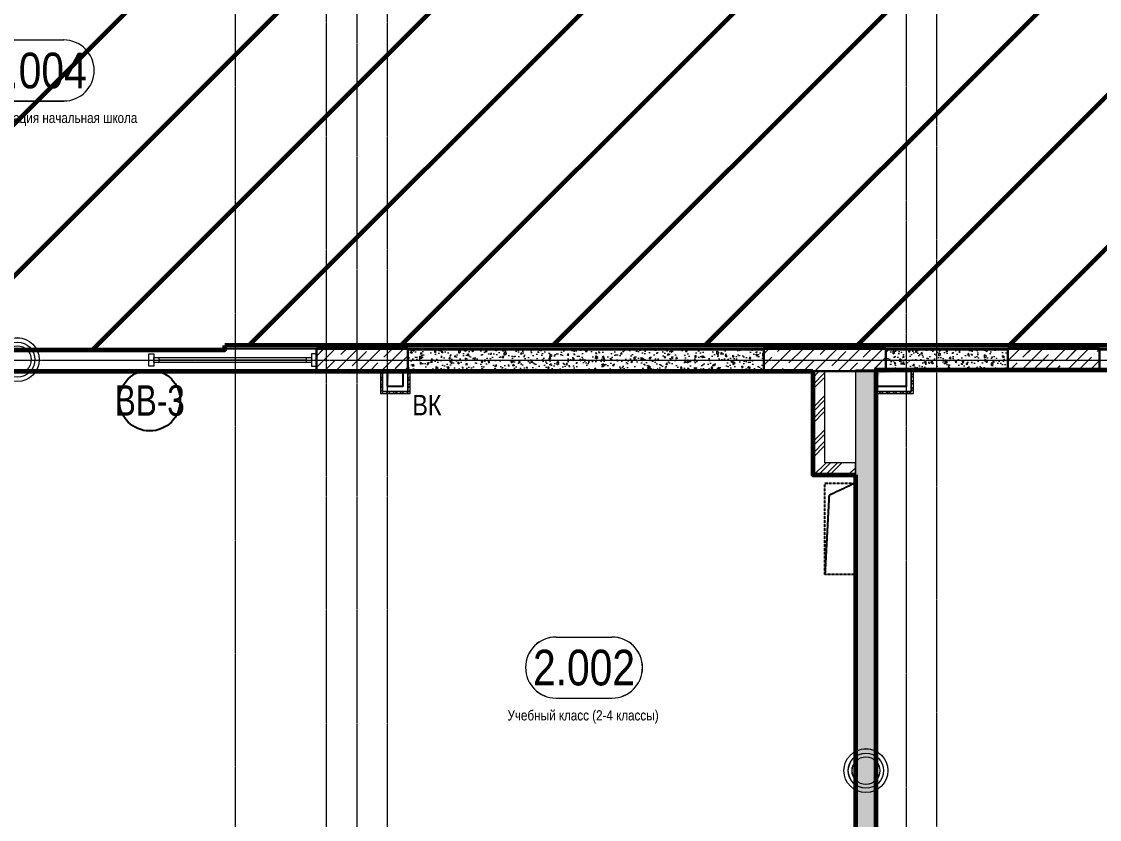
# Model space of a CAD drawing. Header units: millimetres. Extents: x 470010 to 1231400, y -134005 to 421770.
# Drawn here: x 682174 to 692774, y -76829 to -68983 of the extents above; entities that cross this region are included whole.
import ezdxf
from ezdxf.enums import TextEntityAlignment as Align

# ---------------------------------------------------------------- set-up
doc = ezdxf.new("R2010")
doc.units = ezdxf.units.MM
for name, pattern in [('CENTER2', [28.575, 19.05, -3.175, 3.175, -3.175]), ('HIDDEN', [9.525, 6.35, -3.175]), ('HIDDEN2', [4.7625, 3.175, -1.5875])]:
    doc.linetypes.add(name, pattern=pattern)
doc.layers.get('Defpoints').update_dxf_attribs({"color": 140})
for name, color, linetype, lineweight in [('0) шп потолок', 3, 'Continuous', 60), ('АР_Area', 5, 'Continuous', 5), ('АР_Витраж', 4, 'Continuous', 13), ('АР_Витраж марка', 140, 'Continuous', 9), ('АР_Колонны', 70, 'Continuous', 30), ('АР_Стены ГКЛ', 1, 'Continuous', 15), ('АР_Стены ЖБ', 7, 'Continuous', 35), ('АР_Стены кирпич', 32, 'Continuous', 20), ('АР_Стены ПЕНОблок', 52, 'Continuous', 20), ('АР_Тонкая', 254, 'Continuous', 5), ('АР_Штриховка', 8, 'Continuous', 0), ('ВК_Шахты', 5, 'Continuous', 9)]:
    doc.layers.add(name, color=color, linetype=linetype, lineweight=lineweight)
doc.layers.add('АР_Делит', color=120, linetype='Continuous', lineweight=0, plot=False)
doc.layers.add('РД_Проем', color=230, linetype='Continuous', lineweight=0, plot=False)
doc.layers.add('РД_Витраж_вн', color=7, linetype='Continuous', true_color=0x148aff)
doc.layers.add('РД_Оси_100', color=7, linetype='Continuous', lineweight=0, true_color=0x525252)
doc.layers.add('РД_проем_инж перемыч_фахверк', color=7, linetype='Continuous', lineweight=18, true_color=0xff1f1f)
doc.styles.add('Arial_09', font='ARIALN.TTF', dxfattribs={"width": 0.9})
doc.styles.add('style1', font='ARIALN.TTF')
pattern_1 = [(45, (602274.53, -216024.49), (-33.67596, 33.67596), [])]
pattern_2 = [(45, (-63444.083, -115658.25), (-33.67596, 33.67596), [])]

# ---------------------------------------------------------------- blocks, each defined once
blk = doc.blocks.new('СОШ_2200_АР_ОСИ_М100_28.05.24')
at = {"layer": 'РД_Оси_100', "color": 251, "linetype": 'CENTER2', "true_color": 0x636466}
blk.add_line((-5954.958, 21300), (29555, 21300), dxfattribs=at)
for points in [[(11400, 139938.679), (11400, -6155)], [(12000.12, -6155), (12300, -5755), (12300, 139538.679), (12000, 139938.679)], [(12600, -6155), (12600, 139938.679)], [(13200, -6155), (12900, -5755), (12900, 139538.679), (13220.167, 139939.357)], [(17850, 139938.679), (18000, 139538.679), (18000, -6194.092)], [(18300, -6196.31), (18300, 139538.679), (18450, 139938.679)]]:
    blk.add_lwpolyline(points, dxfattribs=at)
blk = doc.blocks.new('MOK-МаркаПом_овал_ареал')
for p, q in [((-2.75, 3), (2.75, 3)), ((-2.75, -3), (2.75, -3))]:
    blk.add_line(p, q)
for centre, radius, start, end in [((-2.75, 0), 3, 90, 270), ((2.75, 0), 3, 270, 90), ((-3.75, 0), 3.5, 0, 0.001)]:
    blk.add_arc(centre, radius, start, end)
at = {"color": 0, "style": 'style1'}
blk.add_attdef('АР-ПОМЕЩЕНИЕ:НОМЕР', text='', height=3.5, dxfattribs=at).set_placement((0, 0), align=Align.MIDDLE)
at = {"layer": 'Defpoints', "color": 2, "style": 'style1'}
blk.add_attdef('АР-ПОМЕЩЕНИЕ:НАИМЕНОВАНИЕ', text='', height=1, dxfattribs=at).set_placement((-0.09, -4.81), align=Align.MIDDLE)
blk = doc.blocks.new('МаркаВитража1')
at = {"layer": 'Defpoints'}
blk.add_circle((0, 0), 3, dxfattribs=at)
at = {"color": 0, "linetype": 'ByBlock', "lineweight": -2, "style": 'Arial_09', "width": 0.9}
blk.add_attdef('АР-ОКНО:НАИМЕНОВАНИЕ', text='', height=3, dxfattribs=at).set_placement((0, 0), align=Align.MIDDLE)
blk = doc.blocks.new('A$C9108343f')
at = {"layer": 'АР_Стены ГКЛ', "linetype": 'Continuous', "lineweight": 0, "true_color": 0x000000}
h = blk.add_hatch(dxfattribs=at)
h.set_pattern_fill('ANSI31', color=18, scale=15, style=0)
h.set_pattern_definition([(45, (-63444.083, -115658.25), (-33.67596, 33.67596), [])])
h.paths.add_polyline_path([(19985, 27725), (20005, 27745), (20005, 27945), (19985, 27945)], flags=0)
h = blk.add_hatch(dxfattribs=at)
h.set_pattern_fill('ANSI31', color=18, scale=15, angle=-360, style=0)
h.set_pattern_definition([(45, (-63444.083, -115658.25), (-33.67596, 33.67596), [])])
h.paths.add_polyline_path([(20275, 27945), (20255, 27945), (20255, 27745), (20275, 27725)], flags=0)
h = blk.add_hatch(dxfattribs=at)
h.set_pattern_fill('ANSI31', color=18, scale=15, angle=-360, style=0)
h.set_pattern_definition(pattern_2)
h.paths.add_polyline_path([(25225, 27945), (25205, 27945), (25205, 27745), (25225, 27725)], flags=0)
h = blk.add_hatch(dxfattribs=at)
h.set_pattern_fill('ANSI31', color=18, scale=15, angle=360, style=0)
h.set_pattern_definition(pattern_2)
h.paths.add_polyline_path([(20275, 27725), (20255, 27745), (20005, 27745), (19985, 27725)], flags=0)
h = blk.add_hatch(dxfattribs=at)
h.set_pattern_fill('ANSI31', color=18, scale=15, style=0)
h.set_pattern_definition(pattern_2)
h.paths.add_polyline_path([(25225, 27725), (25205, 27745), (24855, 27745), (24855, 27725)], flags=0)
at = {"layer": 'АР_Штриховка', "linetype": 'Continuous', "lineweight": 0, "true_color": 0x000000}
h = blk.add_hatch(dxfattribs=at)
h.set_pattern_fill('AR-CONC', color=18, angle=45, style=0)
h.set_pattern_definition([(95, (-63444.08, -115658.25), (140.09465, 117.55338), [19.05, -209.55]), (40, (-63444.08, -115658.25), (-160.01845, 110.17673), [15.24, -167.64058]), (145.45144, (-63432.4, -115648.45), (-19.9238, 227.7301), [16.19, -178.09024]), (91.1842, (-63480, -115622.33), (221.41024, 161.9534), [28.575, -314.325]), (141.63556, (-63461.55, -115608.83), (-7.0866, 342.82676), [24.28502, -267.1356]), (36.18415, (-63480, -115622.33), (-7.0866, 342.82676), [22.85997, -251.45973]), (66, (-63453.06, -115613.35), (179.51998, 34.89515), [19.05, -209.55]), (11, (-63453.06, -115613.35), (-86.53993, 173.9412), [15.24, -167.64]), (116.45144, (-63438.1, -115610.44), (92.98005, 208.83634), [16.19, -178.08994]), (82.5, (-63444.08, -115658.25), (-57.60547, 61.973414), [0, -165.608, 0, -170.18, 0, -168.275]), (52.5, (-63444.08, -115658.25), (-23.589727, 118.087), [0, -97.028, 0, -161.798, 0, -64.135]), (12.5, (-63484.135, -115698.3), (99.927863, 91.826196), [0, -63.5, 0, -198.12, 0, -262.89]), (2.5, (-63502.1, -115716.26), (86.763904, 122.72239), [0, -82.55, 0, -131.572, 0, -186.69])])
h.paths.add_polyline_path([(20255, 28155), (20255, 27955), (23755, 27955), (23755, 28155)], flags=0)
h = blk.add_hatch(dxfattribs=at)
h.set_pattern_fill('AR-CONC', color=18, angle=-315, style=0)
h.set_pattern_definition([(95, (-63444.08, -115658.25), (140.09465, 117.55338), [19.05, -209.55]), (40, (-63444.08, -115658.25), (-160.01845, 110.17673), [15.24, -167.64058]), (145.45144, (-63432.4, -115648.45), (-19.9238, 227.7301), [16.19, -178.09024]), (91.1842, (-63480, -115622.33), (221.41024, 161.9534), [28.575, -314.325]), (141.63556, (-63461.55, -115608.83), (-7.0866, 342.82676), [24.28502, -267.1356]), (36.18415, (-63480, -115622.33), (-7.0866, 342.82676), [22.85997, -251.45973]), (66, (-63453.06, -115613.35), (179.51998, 34.89515), [19.05, -209.55]), (11, (-63453.06, -115613.35), (-86.53993, 173.9412), [15.24, -167.64]), (116.45145, (-63438.1, -115610.44), (92.98005, 208.83634), [16.19, -178.08994]), (82.5, (-63444.08, -115658.25), (-57.60547, 61.973414), [0, -165.608, 0, -170.18, 0, -168.275]), (52.5, (-63444.08, -115658.25), (-23.589727, 118.087), [0, -97.028, 0, -161.798, 0, -64.135]), (12.5, (-63484.135, -115698.3), (99.927863, 91.826196), [0, -63.5, 0, -198.12, 0, -262.89]), (2.5, (-63502.1, -115716.26), (86.763904, 122.72239), [0, -82.55, 0, -131.572, 0, -186.69])])
h.paths.add_polyline_path([(24955, 28155), (24955, 27955), (26155, 27955), (26155, 28155)], flags=0)
h = blk.add_hatch(dxfattribs=at)
h.set_pattern_fill('ANSI32', color=18, scale=25, style=0)
h.set_pattern_definition([(45, (-63444.08, -115658.25), (-168.3798, 168.3798), []), (45, (-63331.83, -115658.25), (-168.3798, 168.3798), [])])
h.paths.add_polyline_path([(24235, 26925), (24355, 27045), (24355, 27945), (24235, 27945)], flags=0)
h = blk.add_hatch(dxfattribs=at)
h.set_pattern_fill('AR-CONC', color=18, angle=45, style=0)
h.set_pattern_definition([(95, (-63444.08, -115658.25), (140.09465, 117.55338), [19.05, -209.55]), (40, (-63444.08, -115658.25), (-160.01845, 110.17673), [15.24, -167.64058]), (145.45144, (-63432.4, -115648.45), (-19.9238, 227.7301), [16.19, -178.09024]), (91.1842, (-63480, -115622.33), (221.41024, 161.9534), [28.575, -314.325]), (141.63556, (-63461.55, -115608.83), (-7.0866, 342.82676), [24.28502, -267.1356]), (36.18415, (-63480, -115622.33), (-7.0866, 342.82676), [22.85997, -251.45973]), (66, (-63453.06, -115613.35), (179.51998, 34.89515), [19.05, -209.55]), (11, (-63453.06, -115613.35), (-86.53993, 173.9412), [15.24, -167.64]), (116.45145, (-63438.1, -115610.44), (92.98005, 208.83634), [16.19, -178.08994]), (82.5, (-63444.08, -115658.25), (-57.60547, 61.973414), [0, -165.608, 0, -170.18, 0, -168.275]), (52.5, (-63444.08, -115658.25), (-23.589727, 118.087), [0, -97.028, 0, -161.798, 0, -64.135]), (12.5, (-63484.135, -115698.3), (99.927863, 91.826196), [0, -63.5, 0, -198.12, 0, -262.89]), (2.5, (-63502.1, -115716.26), (86.763904, 122.72239), [0, -82.55, 0, -131.572, 0, -186.69])])
h.paths.add_polyline_path([(24655, 20375), (24855, 20375), (24855, 27955), (24655, 27955)], flags=0)
h = blk.add_hatch(dxfattribs=at)
h.set_pattern_fill('ANSI32', color=18, scale=25, angle=-360, style=0)
h.set_pattern_definition([(45, (-63444.08, -115658.25), (-168.3798, 168.3798), []), (45, (-63331.83, -115658.25), (-168.3798, 168.3798), [])])
h.paths.add_polyline_path([(24655, 26925), (24655, 27045), (24355, 27045), (24235, 26925)], flags=0)
at = {"color": 18, "linetype": 'Continuous', "true_color": 0x000000}
for p, q in [((20055, 27795), (20055, 27945)), ((20055, 27945), (20205, 27945)), ((20055, 27795), (20055, 27945)), ((20055, 27945), (20205, 27945)), ((20205, 27945), (20205, 27795)), ((20205, 27945), (20205, 27795)), ((24855, 27795), (24855, 27945)), ((24855, 27945), (25155, 27945)), ((24855, 27795), (24855, 27945)), ((24855, 27945), (25155, 27945)), ((25155, 27945), (25155, 27795)), ((25155, 27945), (25155, 27795)), ((20205, 27795), (20055, 27795)), ((20205, 27795), (20055, 27795)), ((25155, 27795), (24855, 27795)), ((25155, 27795), (24855, 27795))]:
    blk.add_line(p, q, dxfattribs=at)
at = {"color": 18, "linetype": 'HIDDEN', "ltscale": 0.07, "true_color": 0x000000}
for p, q in [((24355, 26845), (24655, 26845)), ((24355, 25945), (24355, 26845)), ((24355, 26845), (24655, 26845)), ((24355, 25945), (24355, 26845)), ((24655, 26845), (24396, 26724)), ((24655, 26845), (24396, 26724)), ((24655, 26845), (24655, 25945)), ((24655, 26845), (24655, 25945)), ((24396, 26724), (24355, 25945)), ((24396, 26724), (24355, 25945)), ((24655, 25945), (24355, 25945)), ((24655, 25945), (24355, 25945))]:
    blk.add_line(p, q, dxfattribs=at)
at = {"color": 18, "linetype": 'Continuous', "true_color": 0x000000}
for points in [[(20055, 27795), (20055, 27945), (20075, 27925), (20205, 27945)], [(20055, 27795), (20055, 27945), (20075, 27925), (20205, 27945)], [(24855, 27795), (24855, 27945), (24895, 27925), (25155, 27945)], [(24855, 27795), (24855, 27945), (24895, 27925), (25155, 27945)]]:
    blk.add_solid(points, dxfattribs=at)
at = {"layer": '0) шп потолок'}
for points in [[(15055, 29945), (15055, 28155), (18455, 28155), (18455, 28198)], [(33076, 28198), (18455, 28198)], [(15425, 27945), (24235, 27945)], [(24235, 27945), (24235, 26925), (24657, 26925)], [(34215, 27955), (24855, 27955), (24855, 20375), (33955, 20375)], [(24657, 26925), (24657, 20375), (15055, 20375), (15055, 27725)]]:
    blk.add_lwpolyline(points, dxfattribs=at)
at = {"layer": 'АР_Витраж', "color": 18, "linetype": 'Continuous', "lineweight": 5, "true_color": 0x000000}
for p, q in [((19355, 28165), (17705, 28165)), ((19355, 27945), (17705, 27945))]:
    blk.add_line(p, q, dxfattribs=at)
at = {"layer": 'АР_Витраж', "color": 18, "linetype": 'Continuous', "lineweight": 15, "true_color": 0x000000}
for p, q in [((17805, 28080), (17805, 28030)), ((19255, 28055), (17805, 28055)), ((19255, 28080), (19255, 28030))]:
    blk.add_line(p, q, dxfattribs=at)
for points in [[(17755, 27995), (17705, 27995), (17705, 28115), (17755, 28115)], [(19305, 27995), (19355, 27995), (19355, 28115), (19305, 28115)], [(19305, 28080), (19305, 28030), (17755, 28030), (17755, 28080)]]:
    blk.add_lwpolyline(points, close=True, dxfattribs=at)
at = {"layer": 'АР_Делит', "color": 18, "true_color": 0x000000}
for centre, radius in [((16413, 28058), 216), ((16413, 28058), 173), ((16413, 28058), 136), ((24758, 24017), 216), ((24758, 24017), 173), ((24758, 24017), 136)]:
    blk.add_circle(centre, radius, dxfattribs=at)
at = {"layer": 'АР_Колонны', "color": 18, "linetype": 'HIDDEN2', "lineweight": 25, "true_color": 0x000000}
for p, q in [((19355, 28165), (20255, 28165)), ((19355, 27945), (19355, 28165)), ((20255, 28165), (20255, 27945)), ((23755, 28165), (24955, 28165)), ((23755, 27945), (23755, 28165)), ((24955, 28165), (24955, 27945)), ((26155, 28165), (27055, 28165)), ((26155, 27945), (26155, 28165)), ((27055, 28165), (27055, 27945)), ((20255, 27945), (19355, 27945)), ((24955, 27945), (23755, 27945)), ((27055, 27945), (26155, 27945))]:
    blk.add_line(p, q, dxfattribs=at)
at = {"layer": 'АР_Колонны', "color": 18, "linetype": 'Continuous', "lineweight": 15, "true_color": 0x000000}
for p, q in [((19355, 28165), (19355, 27945)), ((20255, 28165), (19355, 28165)), ((20255, 28165), (19355, 28165)), ((19355, 28165), (19355, 27945)), ((20255, 27945), (20255, 28165)), ((20255, 27945), (20255, 28165)), ((23755, 28165), (23755, 27945)), ((24955, 28165), (23755, 28165)), ((24955, 28165), (23755, 28165)), ((23755, 28165), (23755, 27945)), ((24955, 27945), (24955, 28165)), ((24955, 27945), (24955, 28165)), ((26155, 28165), (26155, 27945)), ((27055, 28165), (26155, 28165)), ((27055, 28165), (26155, 28165)), ((26155, 28165), (26155, 27945)), ((27055, 27945), (27055, 28165)), ((27055, 27945), (27055, 28165)), ((19355, 27945), (20255, 27945)), ((19355, 27945), (20255, 27945)), ((23755, 27945), (24955, 27945)), ((23755, 27945), (24955, 27945)), ((26155, 27945), (27055, 27945)), ((26155, 27945), (27055, 27945))]:
    blk.add_line(p, q, dxfattribs=at)
at = {"layer": 'АР_Стены ГКЛ', "color": 18, "linetype": 'Continuous', "lineweight": 5, "true_color": 0x000000}
for p, q in [((20005, 27945), (19985, 27945)), ((19985, 27945), (19985, 27725)), ((20055, 27945), (20005, 27945)), ((20005, 27945), (20005, 27745)), ((20005, 27745), (20005, 27945)), ((20055, 27795), (20055, 27945)), ((20255, 27945), (20205, 27945)), ((20205, 27945), (20205, 27795)), ((20255, 27745), (20255, 27945)), ((20275, 27945), (20255, 27945)), ((20255, 27945), (20255, 27745)), ((20275, 27725), (20275, 27945)), ((25205, 27945), (25155, 27945)), ((25155, 27945), (25155, 27795)), ((25205, 27745), (25205, 27945)), ((25225, 27945), (25205, 27945)), ((25205, 27945), (25205, 27745)), ((25225, 27725), (25225, 27945)), ((20205, 27795), (20055, 27795)), ((25155, 27795), (24855, 27795)), ((24855, 27795), (24855, 27745)), ((19985, 27725), (20275, 27725)), ((20005, 27745), (20255, 27745)), ((20255, 27745), (20005, 27745)), ((24855, 27745), (25205, 27745)), ((25205, 27745), (24855, 27745)), ((24855, 27745), (24855, 27725)), ((24855, 27725), (25225, 27725))]:
    blk.add_line(p, q, dxfattribs=at)
at = {"layer": 'АР_Стены ЖБ', "color": 18, "linetype": 'Continuous', "lineweight": 30, "true_color": 0x000000}
for p, q in [((20255, 28165), (19355, 28165)), ((19355, 28165), (19355, 27945)), ((20255, 27945), (20255, 28165)), ((24955, 28165), (23755, 28165)), ((23755, 28165), (23755, 27945)), ((24955, 27945), (24955, 28165)), ((27055, 28165), (26155, 28165)), ((26155, 28165), (26155, 27945)), ((27055, 27945), (27055, 28165)), ((19355, 27945), (20255, 27945)), ((23755, 27945), (24955, 27945)), ((26155, 27945), (27055, 27945))]:
    blk.add_line(p, q, dxfattribs=at)
at = {"layer": 'АР_Стены кирпич', "color": 18, "linetype": 'Continuous', "lineweight": 20, "true_color": 0x000000}
for p, q in [((24355, 27945), (24235, 27945)), ((24235, 27945), (24235, 26925)), ((24355, 27045), (24355, 27945)), ((24655, 27045), (24355, 27045)), ((24655, 26925), (24655, 27045)), ((24235, 26925), (24655, 26925))]:
    blk.add_line(p, q, dxfattribs=at)
at = {"layer": 'АР_Стены ПЕНОблок', "color": 18, "linetype": 'Continuous', "lineweight": 20, "true_color": 0x000000}
for p, q in [((20255, 28155), (20255, 27955)), ((23755, 28155), (20255, 28155)), ((23755, 27955), (23755, 28155)), ((24955, 28155), (24955, 27955)), ((26155, 28155), (24955, 28155)), ((26155, 27955), (26155, 28155)), ((27055, 28155), (27055, 27955)), ((28055, 28155), (27055, 28155)), ((20255, 27955), (23755, 27955)), ((24855, 27955), (24655, 27955)), ((24655, 27955), (24655, 20375)), ((24855, 20375), (24855, 27955)), ((24955, 27955), (26155, 27955)), ((27055, 27955), (28055, 27955))]:
    blk.add_line(p, q, dxfattribs=at)
at = {"layer": 'АР_Тонкая', "color": 18, "linetype": 'Continuous', "lineweight": 0, "true_color": 0x000000}
for p, q in [((20255, 28165), (20255, 28155)), ((23755, 28165), (20255, 28165)), ((20255, 28155), (23755, 28155)), ((23755, 28155), (23755, 28165)), ((24955, 28165), (24955, 28155)), ((26155, 28165), (24955, 28165)), ((24955, 28155), (26155, 28155)), ((26155, 28155), (26155, 28165)), ((27055, 28165), (27055, 28155)), ((28055, 28165), (27055, 28165)), ((27055, 28155), (28055, 28155)), ((20255, 27955), (20255, 27945)), ((23755, 27955), (20255, 27955)), ((20255, 27945), (23755, 27945)), ((23755, 27945), (23755, 27955)), ((24955, 27955), (24955, 27945)), ((26155, 27955), (24955, 27955)), ((24955, 27945), (26155, 27945)), ((26155, 27945), (26155, 27955)), ((27055, 27955), (27055, 27945)), ((28055, 27955), (27055, 27955)), ((27055, 27945), (28055, 27945))]:
    blk.add_line(p, q, dxfattribs=at)
at = {"layer": 'АР_Штриховка', "color": 18, "linetype": 'Continuous', "lineweight": 5, "true_color": 0x000000}
for p, q in [((19355, 27982), (19538, 28165)), ((19355, 28094), (19426, 28165)), ((19542, 27945), (19762, 28165)), ((19595, 28110), (19650, 28165)), ((19707, 27998), (19848, 28138)), ((19767, 27945), (19987, 28165)), ((19991, 27945), (20211, 28165)), ((20016, 28082), (20099, 28165)), ((20128, 27970), (20255, 28096)), ((23755, 28116), (23804, 28165)), ((23808, 27945), (24028, 28165)), ((23861, 28110), (23861, 28110)), ((23889, 28138), (23916, 28165)), ((24001, 28026), (24140, 28165)), ((24033, 27945), (24253, 28165)), ((24257, 27945), (24477, 28165)), ((24310, 28110), (24365, 28165)), ((24422, 27998), (24562, 28138)), ((24482, 27945), (24702, 28165)), ((24706, 27945), (24926, 28165)), ((24731, 28082), (24814, 28165)), ((26155, 28047), (26273, 28165)), ((26278, 27945), (26498, 28165)), ((26302, 28082), (26385, 28165)), ((26415, 27970), (26555, 28110)), ((26502, 27945), (26722, 28165)), ((26583, 28138), (26583, 28138)), ((26723, 28054), (26834, 28165)), ((26727, 27945), (26947, 28165)), ((27004, 28110), (27004, 28110)), ((27032, 28138), (27055, 28161)), ((19430, 27945), (19539, 28054)), ((19567, 28082), (19567, 28082)), ((19879, 27945), (19960, 28026)), ((19988, 28054), (19988, 28054)), ((20216, 27945), (20255, 27984)), ((23755, 28004), (23833, 28082)), ((23973, 27998), (23973, 27998)), ((24145, 27945), (24254, 28054)), ((24282, 28082), (24282, 28082)), ((24594, 27945), (24675, 28026)), ((24703, 28054), (24703, 28054)), ((24843, 27970), (24955, 28082)), ((26165, 27945), (26246, 28026)), ((26274, 28054), (26274, 28054)), ((26614, 27945), (26667, 27998)), ((26695, 28026), (26695, 28026)), ((26839, 27945), (26976, 28082)), ((26951, 27945), (27055, 28049)), ((19679, 27970), (19679, 27970)), ((23920, 27945), (23945, 27970)), ((24394, 27970), (24394, 27970)), ((24931, 27945), (24955, 27969))]:
    blk.add_line(p, q, dxfattribs=at)
at = {"layer": 'РД_Витраж_вн', "color": 18, "linetype": 'Continuous', "lineweight": 15, "true_color": 0x000000}
for p, q in [((16456, 28165), (19356, 28165)), ((16456, 27945), (19356, 27945))]:
    blk.add_line(p, q, dxfattribs=at)
at = {"layer": 'РД_Проем', "color": 18, "linetype": 'Continuous', "lineweight": 15, "true_color": 0x000000}
for p, q in [((16455, 28165), (19355, 28165)), ((16455, 27945), (19355, 27945))]:
    blk.add_line(p, q, dxfattribs=at)
at = {"layer": 'РД_проем_инж перемыч_фахверк', "color": 18, "linetype": 'Continuous', "lineweight": 15, "true_color": 0x000000}
for p, q in [((19355, 28165), (16455, 28165)), ((19355, 27945), (16455, 27945))]:
    blk.add_line(p, q, dxfattribs=at)
at = {"layer": 'АР_Area', "color": 18, "linetype": 'Continuous', "lineweight": 15, "true_color": 0x000000, "xscale": 100, "yscale": 100, "zscale": 100}
for p, values in [((16594, 30902), {'АР-ПОМЕЩЕНИЕ:НОМЕР': '2.004', 'АР-ПОМЕЩЕНИЕ:НАИМЕНОВАНИЕ': 'Коридор-рекреация начальная школа'}), ((21986, 25031), {'АР-ПОМЕЩЕНИЕ:НОМЕР': '2.002', 'АР-ПОМЕЩЕНИЕ:НАИМЕНОВАНИЕ': 'Учебный класс (2-4 классы)'})]:
    blk.add_blockref('MOK-МаркаПом_овал_ареал', p, dxfattribs=at).add_auto_attribs(values)
at = {"layer": 'АР_Витраж марка', "color": 18, "linetype": 'Continuous', "lineweight": 15, "true_color": 0x000000, "xscale": 100, "yscale": 100, "zscale": 100}
blk.add_blockref('МаркаВитража1', (17716, 27657), dxfattribs=at).add_auto_attribs({'АР-ОКНО:НАИМЕНОВАНИЕ': 'ВВ-3'})
at = {"layer": 'РД_Оси_100'}
blk.add_blockref('СОШ_2200_АР_ОСИ_М100_28.05.24', (7155, 6755), dxfattribs=at)
at = {"layer": 'Defpoints', "color": 18, "true_color": 0x000000, "style": 'style1'}
for p in [(143949, 316089), (143975, 281640), (143890, 273245), (143840, 264277), (143968, 254892), (12252, 104178), (12383, 96023)]:
    blk.add_attdef('АР-ПОМЕЩЕНИЕ:НАИМЕНОВАНИЕ', text='', height=100, dxfattribs=at).set_placement(p, align=Align.MIDDLE)
at = {"layer": 'Defpoints', "color": 18, "true_color": 0x000000, "style": 'style1', "flags": 8}
for p in [(143951, 279099), (143848, 269251), (143875, 260094), (144050, 250825), (163419, 238153), (155897, 237966), (183037, 237966), (143343, 237876)]:
    blk.add_attdef('АР-ПОМЕЩЕНИЕ:НАИМЕНОВАНИЕ', text='', height=100, dxfattribs=at).set_placement(p, align=Align.MIDDLE)
at = {"layer": 'ВК_Шахты', "color": 18, "true_color": 0x000000, "style": 'style1'}
blk.add_text('ВК', height=200, dxfattribs=at).set_placement((20298, 27512))

msp = doc.modelspace()

# ---------------------------------------------------------------- hatches: boundary and pattern name
at = {"layer": '0) шп потолок'}
h = msp.add_hatch(dxfattribs=at)
h.set_pattern_fill('ANSI31', color=3, scale=333)
h.paths.add_polyline_path([(700363.966, -68211.242), (700363.966, -67611.242), (699673.57, -67611.242), (699673.57, -67311.242), (695193.57, -67311.242), (695193.57, -68210.434), (694903.511, -68210.544), (693273.563, -68211.166), (693073.563, -68211.242), (692873.57, -68211.242), (691173.57, -68211.242), (684173.57, -68211.242), (684173.57, -68011.242), (684173.57, -65811.242), (684173.57, -65611.242), (684173.57, -64311.242), (684173.57, -59911.242), (684823.57, -59911.242), (684823.57, -59691.242), (685063.57, -59691.242), (685063.57, -57531.242), (684493.57, -57531.242), (684493.57, -54921.242), (681503.566, -54921.242), (681503.566, -57531.242), (680783.57, -57531.242), (680783.57, -58211.242), (680783.57, -58511.242), (680783.57, -61411.242), (680783.57, -61911.242), (680783.57, -62811.242), (680783.57, -66801.242), (680773.57, -67021.242), (679573.57, -67021.242), (672993.57, -67021.242), (672993.57, -67611.257), (672973.57, -67597.767), (672973.57, -70161.242), (672993.57, -70161.242), (672993.57, -70351.242), (673213.57, -70351.242), (673213.57, -70701.242), (679573.57, -70701.242), (679573.57, -70421.242), (680773.57, -70421.242), (680774.132, -70421.242), (680774.132, -70734.234), (680773.57, -70734.796), (680773.57, -72201.242), (682173.57, -72201.242), (684173.57, -72201.242), (684173.57, -72168.693), (698794.179, -72168.693), (698794.179, -71911.242), (699673.57, -71911.242), (699673.57, -71911.242), (700363.966, -71911.242)])
h.paths.add_polyline_path([(684404.826, -59899.073), (684791.115, -59899.073), (684791.115, -59598.459), (684404.826, -59598.459)], flags=24)
at = {"layer": 'АР_Стены ГКЛ', "linetype": 'Continuous', "lineweight": 0, "true_color": 0x000000}
h = msp.add_hatch(dxfattribs=at)
h.set_pattern_fill('ANSI31', color=18, scale=15, style=0)
h.set_pattern_definition([(45, (602274.53, -216024.49), (-33.67596, 33.67596), [])])
h.paths.add_polyline_path([(685703.57, -72641.242), (685723.57, -72621.242), (685723.57, -72421.242), (685703.57, -72421.242)], flags=0)
h = msp.add_hatch(dxfattribs=at)
h.set_pattern_fill('ANSI31', color=18, scale=15, angle=-360, style=0)
h.set_pattern_definition(pattern_1)
h.paths.add_polyline_path([(685993.57, -72421.242), (685973.57, -72421.242), (685973.57, -72621.242), (685993.57, -72641.242)], flags=0)
h = msp.add_hatch(dxfattribs=at)
h.set_pattern_fill('ANSI31', color=18, scale=15, angle=-360, style=0)
h.set_pattern_definition(pattern_1)
h.paths.add_polyline_path([(690943.57, -72421.242), (690923.57, -72421.242), (690923.57, -72621.242), (690943.57, -72641.242)], flags=0)
h = msp.add_hatch(dxfattribs=at)
h.set_pattern_fill('ANSI31', color=18, scale=15, angle=360, style=0)
h.set_pattern_definition(pattern_1)
h.paths.add_polyline_path([(685993.57, -72641.242), (685973.57, -72621.242), (685723.57, -72621.242), (685703.57, -72641.242)], flags=0)
h = msp.add_hatch(dxfattribs=at)
h.set_pattern_fill('ANSI31', color=18, scale=15, style=0)
h.set_pattern_definition(pattern_1)
h.paths.add_polyline_path([(690943.57, -72641.242), (690923.57, -72621.242), (690573.57, -72621.242), (690573.57, -72641.242)], flags=0)
at = {"layer": 'АР_Штриховка', "linetype": 'Continuous', "lineweight": 0, "true_color": 0x000000}
h = msp.add_hatch(dxfattribs=at)
h.set_pattern_fill('AR-CONC', color=18, angle=45, style=0)
h.set_pattern_definition([(95, (602274.53, -216024.49), (140.09465, 117.55338), [19.05, -209.55]), (40, (602274.53, -216024.5), (-160.01845, 110.17673), [15.24, -167.64058]), (145.45144, (602286.2, -216014.7), (-19.9238, 227.7301), [16.19, -178.09024]), (91.1842, (602238.6, -215988.57), (221.41024, 161.9534), [28.575, -314.325]), (141.63556, (602257.06, -215975.07), (-7.0866, 342.82676), [24.28502, -267.1356]), (36.18415, (602238.6, -215988.57), (-7.0866, 342.82676), [22.85997, -251.45973]), (66, (602265.55, -215979.59), (179.51998, 34.89515), [19.05, -209.55]), (11, (602265.55, -215979.59), (-86.53993, 173.9412), [15.24, -167.64]), (116.45144, (602280.51, -215976.68), (92.98005, 208.83634), [16.19, -178.08994]), (82.5, (602274.53, -216024.49), (-57.60547, 61.973414), [0, -165.608, 0, -170.18, 0, -168.275]), (52.5, (602274.53, -216024.49), (-23.589727, 118.087), [0, -97.028, 0, -161.798, 0, -64.135]), (12.5, (602234.48, -216064.544), (99.927863, 91.826196), [0, -63.5, 0, -198.12, 0, -262.89]), (2.5, (602216.52, -216082.5), (86.763904, 122.72239), [0, -82.55, 0, -131.572, 0, -186.69])])
h.paths.add_polyline_path([(685973.57, -72211.242), (685973.57, -72411.242), (689473.57, -72411.242), (689473.57, -72211.242)], flags=0)
h = msp.add_hatch(dxfattribs=at)
h.set_pattern_fill('AR-CONC', color=18, angle=-315, style=0)
h.set_pattern_definition([(95, (602274.53, -216024.49), (140.09465, 117.55338), [19.05, -209.55]), (40, (602274.53, -216024.5), (-160.01845, 110.17673), [15.24, -167.64058]), (145.45144, (602286.2, -216014.7), (-19.9238, 227.7301), [16.19, -178.09024]), (91.1842, (602238.6, -215988.57), (221.41024, 161.9534), [28.575, -314.325]), (141.63556, (602257.06, -215975.07), (-7.0866, 342.82676), [24.28502, -267.1356]), (36.18415, (602238.6, -215988.57), (-7.0866, 342.82676), [22.85997, -251.45973]), (66, (602265.55, -215979.59), (179.51998, 34.89515), [19.05, -209.55]), (11, (602265.55, -215979.59), (-86.53993, 173.9412), [15.24, -167.64]), (116.45145, (602280.51, -215976.68), (92.98005, 208.83634), [16.19, -178.08994]), (82.5, (602274.53, -216024.49), (-57.60547, 61.973414), [0, -165.608, 0, -170.18, 0, -168.275]), (52.5, (602274.53, -216024.49), (-23.589727, 118.087), [0, -97.028, 0, -161.798, 0, -64.135]), (12.5, (602234.48, -216064.544), (99.927863, 91.826196), [0, -63.5, 0, -198.12, 0, -262.89]), (2.5, (602216.52, -216082.5), (86.763904, 122.72239), [0, -82.55, 0, -131.572, 0, -186.69])])
h.paths.add_polyline_path([(690673.57, -72211.242), (690673.57, -72411.242), (691873.57, -72411.242), (691873.57, -72211.242)], flags=0)
h = msp.add_hatch(dxfattribs=at)
h.set_pattern_fill('ANSI32', color=18, scale=25, style=0)
h.set_pattern_definition([(45, (602274.53, -216024.5), (-168.3798, 168.3798), []), (45, (602386.78, -216024.5), (-168.3798, 168.3798), [])])
h.paths.add_polyline_path([(689953.57, -73441.242), (690073.57, -73321.242), (690073.57, -72421.242), (689953.57, -72421.242)], flags=0)
h = msp.add_hatch(dxfattribs=at)
h.set_pattern_fill('AR-CONC', color=18, angle=45, style=0)
h.set_pattern_definition([(95, (602274.53, -216024.49), (140.09465, 117.55338), [19.05, -209.55]), (40, (602274.53, -216024.5), (-160.01845, 110.17673), [15.24, -167.64058]), (145.45144, (602286.2, -216014.7), (-19.9238, 227.7301), [16.19, -178.09024]), (91.1842, (602238.6, -215988.57), (221.41024, 161.9534), [28.575, -314.325]), (141.63556, (602257.06, -215975.07), (-7.0866, 342.82676), [24.28502, -267.1356]), (36.18415, (602238.6, -215988.57), (-7.0866, 342.82676), [22.85997, -251.45973]), (66, (602265.55, -215979.59), (179.51998, 34.89515), [19.05, -209.55]), (11, (602265.55, -215979.59), (-86.53993, 173.9412), [15.24, -167.64]), (116.45145, (602280.51, -215976.68), (92.98005, 208.83634), [16.19, -178.08994]), (82.5, (602274.53, -216024.49), (-57.60547, 61.973414), [0, -165.608, 0, -170.18, 0, -168.275]), (52.5, (602274.53, -216024.49), (-23.589727, 118.087), [0, -97.028, 0, -161.798, 0, -64.135]), (12.5, (602234.48, -216064.544), (99.927863, 91.826196), [0, -63.5, 0, -198.12, 0, -262.89]), (2.5, (602216.52, -216082.5), (86.763904, 122.72239), [0, -82.55, 0, -131.572, 0, -186.69])])
h.paths.add_polyline_path([(690373.57, -79991.242), (690573.57, -79991.242), (690573.57, -72411.242), (690373.57, -72411.242)], flags=0)
h = msp.add_hatch(dxfattribs=at)
h.set_pattern_fill('ANSI32', color=18, scale=25, angle=-360, style=0)
h.set_pattern_definition([(45, (602274.53, -216024.5), (-168.3798, 168.3798), []), (45, (602386.78, -216024.5), (-168.3798, 168.3798), [])])
h.paths.add_polyline_path([(690373.57, -73441.242), (690373.57, -73321.242), (690073.57, -73321.242), (689953.57, -73441.242)], flags=0)

# ---------------------------------------------------------------- linework, layer by layer
at = {"color": 18, "linetype": 'Continuous', "true_color": 0x000000}
for p, q in [((685773.57, -72571.242), (685773.57, -72421.242)), ((685773.57, -72421.242), (685923.57, -72421.242)), ((685773.57, -72571.242), (685773.57, -72421.242)), ((685773.57, -72421.242), (685923.57, -72421.242)), ((685923.57, -72421.242), (685923.57, -72571.242)), ((685923.57, -72421.242), (685923.57, -72571.242)), ((690573.57, -72571.242), (690573.57, -72421.242)), ((690573.57, -72421.242), (690873.57, -72421.242)), ((690573.57, -72571.242), (690573.57, -72421.242)), ((690573.57, -72421.242), (690873.57, -72421.242)), ((690873.57, -72421.242), (690873.57, -72571.242)), ((690873.57, -72421.242), (690873.57, -72571.242)), ((685923.57, -72571.242), (685773.57, -72571.242)), ((685923.57, -72571.242), (685773.57, -72571.242)), ((690873.57, -72571.242), (690573.57, -72571.242)), ((690873.57, -72571.242), (690573.57, -72571.242))]:
    msp.add_line(p, q, dxfattribs=at)
at = {"color": 18, "linetype": 'HIDDEN', "ltscale": 0.07, "true_color": 0x000000}
for p, q in [((690073.57, -73521.242), (690373.57, -73521.242)), ((690073.57, -74421.242), (690073.57, -73521.242)), ((690073.57, -73521.242), (690373.57, -73521.242)), ((690073.57, -74421.242), (690073.57, -73521.242)), ((690373.57, -73521.242), (690114.543, -73642.426)), ((690373.57, -73521.242), (690114.543, -73642.426)), ((690373.57, -73521.242), (690373.57, -74421.242)), ((690373.57, -73521.242), (690373.57, -74421.242)), ((690114.543, -73642.426), (690073.57, -74421.242)), ((690114.543, -73642.426), (690073.57, -74421.242)), ((690373.57, -74421.242), (690073.57, -74421.242)), ((690373.57, -74421.242), (690073.57, -74421.242))]:
    msp.add_line(p, q, dxfattribs=at)
at = {"color": 18, "linetype": 'Continuous', "true_color": 0x000000}
for points in [[(685773.57, -72571.242), (685773.57, -72421.242), (685793.767, -72441.729), (685923.57, -72421.242)], [(685773.57, -72571.242), (685773.57, -72421.242), (685793.767, -72441.729), (685923.57, -72421.242)], [(690573.57, -72571.242), (690573.57, -72421.242), (690613.964, -72441.729), (690873.57, -72421.242)], [(690573.57, -72571.242), (690573.57, -72421.242), (690613.964, -72441.729), (690873.57, -72421.242)]]:
    msp.add_solid(points, dxfattribs=at)
at = {"layer": '0) шп потолок'}
for points in [[(680773.57, -70421.242), (680773.57, -72211.242), (684173.57, -72211.242), (684173.57, -72168.693)], [(698794.179, -72168.693), (684173.57, -72168.693)], [(681143.57, -72421.242), (689953.57, -72421.242)], [(689953.57, -72421.242), (689953.57, -73441.242), (690375.662, -73441.242)], [(699933.57, -72411.242), (690573.57, -72411.242), (690573.57, -79991.242), (699673.57, -79991.242)], [(690375.662, -73441.242), (690375.662, -79991.242), (680773.57, -79991.242), (680773.57, -72641.242)]]:
    msp.add_lwpolyline(points, dxfattribs=at)
at = {"layer": 'АР_Витраж', "color": 18, "linetype": 'Continuous', "lineweight": 5, "true_color": 0x000000}
for p, q in [((685073.57, -72201.242), (683423.57, -72201.242)), ((685073.57, -72421.242), (683423.57, -72421.242))]:
    msp.add_line(p, q, dxfattribs=at)
at = {"layer": 'АР_Витраж', "color": 18, "linetype": 'Continuous', "lineweight": 15, "true_color": 0x000000}
for p, q in [((683523.57, -72286.242), (683523.57, -72336.242)), ((684973.57, -72286.242), (684973.57, -72336.242)), ((684973.57, -72311.242), (683523.57, -72311.242))]:
    msp.add_line(p, q, dxfattribs=at)
for points in [[(683473.57, -72371.242), (683423.57, -72371.242), (683423.57, -72251.242), (683473.57, -72251.242)], [(685023.57, -72286.242), (685023.57, -72336.242), (683473.57, -72336.242), (683473.57, -72286.242)], [(685023.57, -72371.242), (685073.57, -72371.242), (685073.57, -72251.242), (685023.57, -72251.242)]]:
    msp.add_lwpolyline(points, close=True, dxfattribs=at)
at = {"layer": 'АР_Делит', "color": 18, "true_color": 0x000000}
for centre, radius in [((682131.65, -72307.855), 216.336), ((682131.65, -72307.855), 173.036), ((682131.65, -72307.855), 136.212), ((690476.957, -76349.322), 216.336), ((690476.957, -76349.322), 173.036), ((690476.957, -76349.322), 136.212)]:
    msp.add_circle(centre, radius, dxfattribs=at)
at = {"layer": 'АР_Колонны', "color": 18, "linetype": 'HIDDEN2', "lineweight": 25, "true_color": 0x000000}
for p, q in [((685073.57, -72201.242), (685973.57, -72201.242)), ((685073.57, -72421.242), (685073.57, -72201.242)), ((685973.57, -72201.242), (685973.57, -72421.242)), ((689473.57, -72201.242), (690673.57, -72201.242)), ((689473.57, -72421.242), (689473.57, -72201.242)), ((690673.57, -72201.242), (690673.57, -72421.242)), ((691873.57, -72201.242), (692773.57, -72201.242)), ((691873.57, -72421.242), (691873.57, -72201.242)), ((692773.57, -72201.242), (692773.57, -72421.242)), ((685973.57, -72421.242), (685073.57, -72421.242)), ((690673.57, -72421.242), (689473.57, -72421.242)), ((692773.57, -72421.242), (691873.57, -72421.242))]:
    msp.add_line(p, q, dxfattribs=at)
at = {"layer": 'АР_Колонны', "color": 18, "linetype": 'Continuous', "lineweight": 15, "true_color": 0x000000}
for p, q in [((685073.57, -72201.242), (685073.57, -72421.242)), ((685973.57, -72201.242), (685073.57, -72201.242)), ((685973.57, -72201.242), (685073.57, -72201.242)), ((685073.57, -72201.242), (685073.57, -72421.242)), ((685973.57, -72421.242), (685973.57, -72201.242)), ((685973.57, -72421.242), (685973.57, -72201.242)), ((689473.57, -72201.242), (689473.57, -72421.242)), ((690673.57, -72201.242), (689473.57, -72201.242)), ((690673.57, -72201.242), (689473.57, -72201.242)), ((689473.57, -72201.242), (689473.57, -72421.242)), ((690673.57, -72421.242), (690673.57, -72201.242)), ((690673.57, -72421.242), (690673.57, -72201.242)), ((691873.57, -72201.242), (691873.57, -72421.242)), ((692773.57, -72201.242), (691873.57, -72201.242)), ((692773.57, -72201.242), (691873.57, -72201.242)), ((691873.57, -72201.242), (691873.57, -72421.242)), ((692773.57, -72421.242), (692773.57, -72201.242)), ((692773.57, -72421.242), (692773.57, -72201.242)), ((685073.57, -72421.242), (685973.57, -72421.242)), ((685073.57, -72421.242), (685973.57, -72421.242)), ((689473.57, -72421.242), (690673.57, -72421.242)), ((689473.57, -72421.242), (690673.57, -72421.242)), ((691873.57, -72421.242), (692773.57, -72421.242)), ((691873.57, -72421.242), (692773.57, -72421.242))]:
    msp.add_line(p, q, dxfattribs=at)
at = {"layer": 'АР_Стены ГКЛ', "color": 18, "linetype": 'Continuous', "lineweight": 5, "true_color": 0x000000}
for p, q in [((685723.57, -72421.242), (685703.57, -72421.242)), ((685703.57, -72421.242), (685703.57, -72641.242)), ((685773.57, -72421.242), (685723.57, -72421.242)), ((685723.57, -72421.242), (685723.57, -72621.242)), ((685723.57, -72621.242), (685723.57, -72421.242)), ((685773.57, -72571.242), (685773.57, -72421.242)), ((685973.57, -72421.242), (685923.57, -72421.242)), ((685923.57, -72421.242), (685923.57, -72571.242)), ((685973.57, -72621.242), (685973.57, -72421.242)), ((685993.57, -72421.242), (685973.57, -72421.242)), ((685973.57, -72421.242), (685973.57, -72621.242)), ((685993.57, -72641.242), (685993.57, -72421.242)), ((690923.57, -72421.242), (690873.57, -72421.242)), ((690873.57, -72421.242), (690873.57, -72571.242)), ((690923.57, -72621.242), (690923.57, -72421.242)), ((690943.57, -72421.242), (690923.57, -72421.242)), ((690923.57, -72421.242), (690923.57, -72621.242)), ((690943.57, -72641.242), (690943.57, -72421.242)), ((685923.57, -72571.242), (685773.57, -72571.242)), ((690873.57, -72571.242), (690573.57, -72571.242)), ((690573.57, -72571.242), (690573.57, -72621.242)), ((685703.57, -72641.242), (685993.57, -72641.242)), ((685723.57, -72621.242), (685973.57, -72621.242)), ((685973.57, -72621.242), (685723.57, -72621.242)), ((690573.57, -72621.242), (690923.57, -72621.242)), ((690923.57, -72621.242), (690573.57, -72621.242)), ((690573.57, -72621.242), (690573.57, -72641.242)), ((690573.57, -72641.242), (690943.57, -72641.242))]:
    msp.add_line(p, q, dxfattribs=at)
at = {"layer": 'АР_Стены ЖБ', "color": 18, "linetype": 'Continuous', "lineweight": 30, "true_color": 0x000000}
for p, q in [((685973.57, -72201.242), (685073.57, -72201.242)), ((685073.57, -72201.242), (685073.57, -72421.242)), ((685973.57, -72421.242), (685973.57, -72201.242)), ((690673.57, -72201.242), (689473.57, -72201.242)), ((689473.57, -72201.242), (689473.57, -72421.242)), ((690673.57, -72421.242), (690673.57, -72201.242)), ((692773.57, -72201.242), (691873.57, -72201.242)), ((691873.57, -72201.242), (691873.57, -72421.242)), ((692773.57, -72421.242), (692773.57, -72201.242)), ((685073.57, -72421.242), (685973.57, -72421.242)), ((689473.57, -72421.242), (690673.57, -72421.242)), ((691873.57, -72421.242), (692773.57, -72421.242))]:
    msp.add_line(p, q, dxfattribs=at)
at = {"layer": 'АР_Стены кирпич', "color": 18, "linetype": 'Continuous', "lineweight": 20, "true_color": 0x000000}
for p, q in [((690073.57, -72421.242), (689953.57, -72421.242)), ((689953.57, -72421.242), (689953.57, -73441.242)), ((690073.57, -73321.242), (690073.57, -72421.242)), ((690373.57, -73321.242), (690073.57, -73321.242)), ((690373.57, -73441.242), (690373.57, -73321.242)), ((689953.57, -73441.242), (690373.57, -73441.242))]:
    msp.add_line(p, q, dxfattribs=at)
at = {"layer": 'АР_Стены ПЕНОблок', "color": 18, "linetype": 'Continuous', "lineweight": 20, "true_color": 0x000000}
for p, q in [((685973.57, -72211.242), (685973.57, -72411.242)), ((689473.57, -72211.242), (685973.57, -72211.242)), ((689473.57, -72411.242), (689473.57, -72211.242)), ((690673.57, -72211.242), (690673.57, -72411.242)), ((691873.57, -72211.242), (690673.57, -72211.242)), ((691873.57, -72411.242), (691873.57, -72211.242)), ((692773.57, -72211.242), (692773.57, -72411.242)), ((693773.57, -72211.242), (692773.57, -72211.242)), ((685973.57, -72411.242), (689473.57, -72411.242)), ((690573.57, -72411.242), (690373.57, -72411.242)), ((690373.57, -72411.242), (690373.57, -79991.242)), ((690573.57, -79991.242), (690573.57, -72411.242)), ((690673.57, -72411.242), (691873.57, -72411.242)), ((692773.57, -72411.242), (693773.57, -72411.242))]:
    msp.add_line(p, q, dxfattribs=at)
at = {"layer": 'АР_Тонкая', "color": 18, "linetype": 'Continuous', "lineweight": 0, "true_color": 0x000000}
for p, q in [((685973.57, -72201.242), (685973.57, -72211.242)), ((689473.57, -72201.242), (685973.57, -72201.242)), ((685973.57, -72211.242), (689473.57, -72211.242)), ((689473.57, -72211.242), (689473.57, -72201.242)), ((690673.57, -72201.242), (690673.57, -72211.242)), ((691873.57, -72201.242), (690673.57, -72201.242)), ((690673.57, -72211.242), (691873.57, -72211.242)), ((691873.57, -72211.242), (691873.57, -72201.242)), ((692773.57, -72201.242), (692773.57, -72211.242)), ((693773.57, -72201.242), (692773.57, -72201.242)), ((692773.57, -72211.242), (693773.57, -72211.242)), ((685973.57, -72411.242), (685973.57, -72421.242)), ((689473.57, -72411.242), (685973.57, -72411.242)), ((685973.57, -72421.242), (689473.57, -72421.242)), ((689473.57, -72421.242), (689473.57, -72411.242)), ((690673.57, -72411.242), (690673.57, -72421.242)), ((691873.57, -72411.242), (690673.57, -72411.242)), ((690673.57, -72421.242), (691873.57, -72421.242)), ((691873.57, -72421.242), (691873.57, -72411.242)), ((692773.57, -72411.242), (692773.57, -72421.242)), ((693773.57, -72411.242), (692773.57, -72411.242)), ((692773.57, -72421.242), (693773.57, -72421.242))]:
    msp.add_line(p, q, dxfattribs=at)
at = {"layer": 'АР_Штриховка', "color": 18, "linetype": 'Continuous', "lineweight": 5, "true_color": 0x000000}
for p, q in [((685073.57, -72384.216), (685256.544, -72201.242)), ((685073.57, -72271.963), (685144.29, -72201.242)), ((685261.05, -72421.242), (685481.05, -72201.242)), ((685313.835, -72256.204), (685368.797, -72201.242)), ((685426.088, -72368.457), (685566.405, -72228.141)), ((685485.556, -72421.242), (685705.556, -72201.242)), ((685710.063, -72421.242), (685930.063, -72201.242)), ((685734.784, -72284.267), (685817.81, -72201.242)), ((685847.038, -72396.52), (685973.57, -72269.988)), ((689473.57, -72249.837), (689522.165, -72201.242)), ((689473.57, -72362.091), (689551.393, -72284.267)), ((689526.672, -72421.242), (689746.672, -72201.242)), ((689607.52, -72228.141), (689634.418, -72201.242)), ((689719.773, -72340.394), (689858.925, -72201.242)), ((689751.178, -72421.242), (689971.178, -72201.242)), ((689975.684, -72421.242), (690195.684, -72201.242)), ((690028.469, -72256.204), (690083.431, -72201.242)), ((690140.723, -72368.457), (690281.039, -72228.141)), ((690200.191, -72421.242), (690420.191, -72201.242)), ((690424.697, -72421.242), (690644.697, -72201.242)), ((690449.419, -72284.267), (690532.444, -72201.242)), ((690561.672, -72396.52), (690673.57, -72284.623)), ((691873.57, -72319.408), (691991.736, -72201.242)), ((691996.242, -72421.242), (692216.242, -72201.242)), ((692020.964, -72284.267), (692103.989, -72201.242)), ((692133.217, -72396.52), (692273.533, -72256.204)), ((692220.748, -72421.242), (692440.748, -72201.242)), ((692441.913, -72312.331), (692553.002, -72201.242)), ((692445.255, -72421.242), (692665.255, -72201.242)), ((692557.508, -72421.242), (692694.483, -72284.267)), ((692750.61, -72228.141), (692773.57, -72205.18)), ((685148.797, -72421.242), (685257.708, -72312.331)), ((685597.81, -72421.242), (685678.658, -72340.394)), ((685934.569, -72421.242), (685973.57, -72382.241)), ((689638.925, -72421.242), (689663.647, -72396.52)), ((689863.431, -72421.242), (689972.343, -72312.331)), ((690312.444, -72421.242), (690393.292, -72340.394)), ((690649.204, -72421.242), (690673.57, -72396.876)), ((691883.989, -72421.242), (691964.837, -72340.394)), ((692333.002, -72421.242), (692385.787, -72368.457)), ((692669.761, -72421.242), (692773.57, -72317.434))]:
    msp.add_line(p, q, dxfattribs=at)
at = {"layer": 'РД_Витраж_вн', "color": 18, "linetype": 'Continuous', "lineweight": 15, "true_color": 0x000000}
for p, q in [((682174.57, -72201.242), (685074.57, -72201.242)), ((682174.57, -72421.242), (685074.57, -72421.242))]:
    msp.add_line(p, q, dxfattribs=at)
at = {"layer": 'РД_Проем', "color": 18, "linetype": 'Continuous', "lineweight": 15, "true_color": 0x000000}
for p, q in [((682173.57, -72201.242), (685073.57, -72201.242)), ((682173.57, -72421.242), (685073.57, -72421.242))]:
    msp.add_line(p, q, dxfattribs=at)
at = {"layer": 'РД_проем_инж перемыч_фахверк', "color": 18, "linetype": 'Continuous', "lineweight": 15, "true_color": 0x000000}
for p, q in [((685073.57, -72201.242), (682173.57, -72201.242)), ((685073.57, -72421.242), (682173.57, -72421.242))]:
    msp.add_line(p, q, dxfattribs=at)

# ---------------------------------------------------------------- block references
msp.add_blockref('A$C9108343f', (665718.612, -100366.242))
at = {"layer": 'АР_Area', "color": 18, "linetype": 'Continuous', "lineweight": 15, "true_color": 0x000000, "xscale": 100, "yscale": 100, "zscale": 100}
for p, values in [((682312.892, -69464.434), {'АР-ПОМЕЩЕНИЕ:НОМЕР': '2.004', 'АР-ПОМЕЩЕНИЕ:НАИМЕНОВАНИЕ': 'Коридор-рекреация начальная школа'}), ((687704.95, -75335.657), {'АР-ПОМЕЩЕНИЕ:НОМЕР': '2.002', 'АР-ПОМЕЩЕНИЕ:НАИМЕНОВАНИЕ': 'Учебный класс (2-4 классы)'})]:
    msp.add_blockref('MOK-МаркаПом_овал_ареал', p, dxfattribs=at).add_auto_attribs(values)
at = {"layer": 'АР_Витраж марка', "color": 18, "linetype": 'Continuous', "lineweight": 15, "true_color": 0x000000, "xscale": 100, "yscale": 100, "zscale": 100}
msp.add_blockref('МаркаВитража1', (683434.493, -72709.237), dxfattribs=at).add_auto_attribs({'АР-ОКНО:НАИМЕНОВАНИЕ': 'ВВ-3'})
at = {"layer": 'РД_Оси_100'}
msp.add_blockref('СОШ_2200_АР_ОСИ_М100_28.05.24', (672873.57, -93611.242), dxfattribs=at)

# ---------------------------------------------------------------- texts
at = {"layer": 'ВК_Шахты', "color": 18, "true_color": 0x000000, "style": 'style1'}
msp.add_text('ВК', height=200, dxfattribs=at).set_placement((686016.83, -72854.719))

doc.saveas('drawing.dxf')
